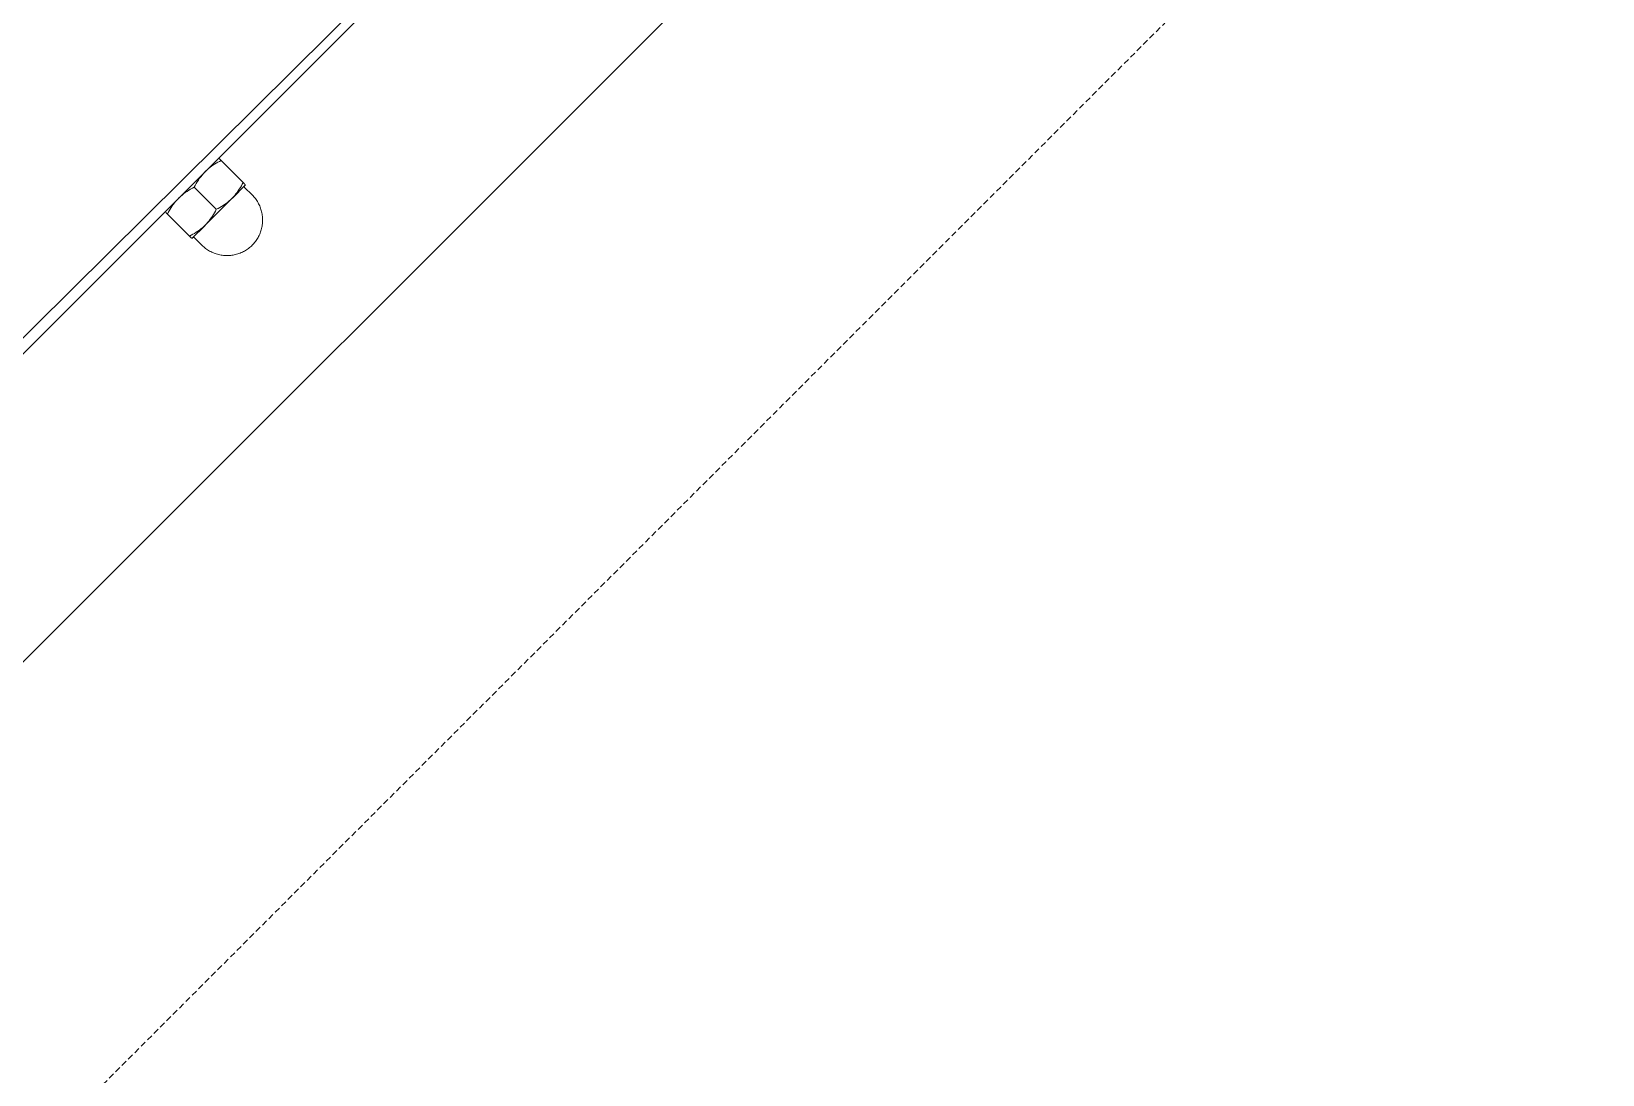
# Model space of a CAD drawing. Header units: millimetres. Extents: x -111 to 4919, y -143 to 3304.
# Drawn here: x 1885 to 2216.5, y 1308.2 to 1528.4 of the extents above; entities that cross this region are included whole.
import ezdxf

# ---------------------------------------------------------------- set-up
doc = ezdxf.new("R2010")
doc.units = ezdxf.units.MM
doc.linetypes.add('HIDDEN', pattern=[1.905, 1.27, -0.635])
doc.layers.add('ZANO_R', color=7, linetype='Continuous', lineweight=0)
doc.layers.add('ZANO_R_przerywana', color=7, linetype='HIDDEN', lineweight=0)

msp = doc.modelspace()

# ---------------------------------------------------------------- linework, layer by layer
at = {"layer": 'ZANO_R'}
for p, q in [((1760.87, 1342.49), (2075.07, 1653.96)), ((2070.87, 1648.06), (1766.82, 1344)), ((1799.34, 1311.47), (2103.4, 1615.53)), ((1921.29, 1498.45), (1921.59, 1498.77)), ((1921.75, 1498.94), (1922.04, 1499.21)), ((1922.04, 1499.21), (1922.34, 1499.47)), ((1922.34, 1499.47), (1922.65, 1499.72)), ((1922.65, 1499.72), (1922.97, 1499.96)), ((1922.97, 1499.96), (1923.29, 1500.19)), ((1923.29, 1500.19), (1923.62, 1500.41)), ((1923.62, 1500.41), (1923.96, 1500.62)), ((1923.96, 1500.62), (1924.3, 1500.82)), ((1924.3, 1500.82), (1924.65, 1501)), ((1924.51, 1501.68), (1924.5, 1501.69)), ((1924.51, 1501.67), (1924.51, 1501.68)), ((1924.53, 1501.66), (1924.52, 1501.67)), ((1924.6, 1501.59), (1924.58, 1501.61)), ((1924.6, 1501.59), (1924.61, 1501.58)), ((1924.64, 1501.55), (1924.61, 1501.58)), ((1924.67, 1501.52), (1924.64, 1501.55)), ((1924.64, 1501.55), (1924.64, 1501.55)), ((1924.65, 1501), (1925.01, 1501.18)), ((1924.67, 1501.52), (1924.67, 1501.51)), ((1924.7, 1501.49), (1924.67, 1501.51)), ((1924.7, 1501.49), (1924.71, 1501.48)), ((1924.73, 1501.45), (1924.71, 1501.48)), ((1924.73, 1501.45), (1924.95, 1501.24)), ((1925.01, 1501.18), (1924.95, 1501.24)), ((1925.01, 1501.18), (1929.65, 1496.53)), ((1918.57, 1495.12), (1918.95, 1495.33)), ((1918.95, 1495.33), (1919.35, 1495.52)), ((1919.35, 1495.52), (1919.55, 1495.92)), ((1924, 1490.88), (1919.35, 1495.52)), ((1919.55, 1495.92), (1919.76, 1496.3)), ((1919.76, 1496.3), (1919.98, 1496.68)), ((1919.98, 1496.68), (1920.22, 1497.05)), ((1920.22, 1497.05), (1920.47, 1497.42)), ((1920.47, 1497.42), (1920.73, 1497.77)), ((1920.73, 1497.77), (1921, 1498.12)), ((1921, 1498.12), (1921.29, 1498.45)), ((1930.16, 1496.03), (1927.38, 1493.25)), ((1929.07, 1495.46), (1928.85, 1495.11)), ((1929.28, 1495.81), (1929.07, 1495.46)), ((1929.47, 1496.17), (1929.28, 1495.81)), ((1929.65, 1496.53), (1929.47, 1496.17)), ((1929.65, 1496.53), (1929.72, 1496.47)), ((1929.76, 1496.43), (1929.72, 1496.47)), ((1929.76, 1496.43), (1929.79, 1496.4)), ((1929.81, 1496.37), (1929.79, 1496.4)), ((1929.81, 1496.37), (1929.86, 1496.33)), ((1929.86, 1496.33), (1929.89, 1496.3)), ((1929.86, 1496.33), (1929.86, 1496.33)), ((1929.9, 1496.28), (1929.89, 1496.3)), ((1929.9, 1496.28), (1929.92, 1496.26)), ((1929.91, 1495.73), (1929.92, 1495.74)), ((1929.91, 1495.72), (1929.91, 1495.73)), ((1929.91, 1495.73), (1929.91, 1495.73)), ((1929.91, 1495.71), (1929.91, 1495.72)), ((1929.91, 1495.7), (1929.91, 1495.71)), ((1929.91, 1495.69), (1929.91, 1495.7)), ((1929.91, 1495.68), (1929.91, 1495.69)), ((1929.91, 1495.67), (1929.91, 1495.68)), ((1929.91, 1495.68), (1929.91, 1495.68)), ((1929.91, 1495.66), (1929.91, 1495.67)), ((1929.91, 1495.65), (1929.91, 1495.66)), ((1929.91, 1495.64), (1929.91, 1495.65)), ((1929.91, 1495.63), (1929.91, 1495.64)), ((1929.91, 1495.62), (1929.91, 1495.63)), ((1929.92, 1495.61), (1929.91, 1495.62)), ((1929.91, 1495.62), (1929.91, 1495.62)), ((1929.95, 1496.24), (1929.92, 1496.26)), ((1929.92, 1495.77), (1929.93, 1495.78)), ((1929.92, 1495.76), (1929.92, 1495.77)), ((1929.92, 1495.75), (1929.92, 1495.76)), ((1929.92, 1495.74), (1929.92, 1495.75)), ((1929.92, 1495.6), (1929.92, 1495.61)), ((1929.92, 1495.59), (1929.92, 1495.6)), ((1929.92, 1495.58), (1929.92, 1495.59)), ((1929.93, 1495.58), (1929.92, 1495.58)), ((1929.93, 1495.78), (1929.94, 1495.79)), ((1929.93, 1495.78), (1929.93, 1495.78)), ((1929.93, 1495.57), (1929.93, 1495.58)), ((1929.94, 1495.56), (1929.93, 1495.57)), ((1929.94, 1495.8), (1929.94, 1495.81)), ((1929.94, 1495.81), (1929.95, 1495.81)), ((1929.94, 1495.79), (1929.94, 1495.8)), ((1929.94, 1495.55), (1929.94, 1495.56)), ((1929.95, 1495.54), (1929.94, 1495.55)), ((1929.94, 1495.55), (1929.94, 1495.55)), ((1929.95, 1496.24), (1929.96, 1496.23)), ((1929.95, 1495.82), (1929.96, 1495.83)), ((1929.95, 1495.81), (1929.95, 1495.82)), ((1929.95, 1495.53), (1929.95, 1495.54)), ((1929.96, 1495.52), (1929.95, 1495.53)), ((1929.98, 1496.2), (1929.96, 1496.23)), ((1929.96, 1495.83), (1929.97, 1495.84)), ((1929.96, 1495.83), (1929.96, 1495.83)), ((1929.97, 1495.51), (1929.96, 1495.52)), ((1929.96, 1495.52), (1929.96, 1495.52)), ((1929.98, 1495.5), (1929.97, 1495.51)), ((1929.97, 1495.51), (1929.97, 1495.51)), ((1929.98, 1496.2), (1929.99, 1496.2)), ((1931.57, 1493.91), (1929.98, 1495.5)), ((1930.02, 1496.17), (1929.99, 1496.2)), ((1930.02, 1496.17), (1930.02, 1496.16)), ((1930.05, 1496.14), (1930.02, 1496.16)), ((1930.05, 1496.14), (1930.06, 1496.13)), ((1930.08, 1496.11), (1930.06, 1496.13)), ((1930.1, 1496.08), (1930.09, 1496.1)), ((1930.12, 1496.07), (1930.12, 1496.07)), ((1930.14, 1496.05), (1930.13, 1496.05)), ((1930.15, 1496.04), (1930.14, 1496.04)), ((1930.16, 1496.03), (1930.15, 1496.04)), ((1914.92, 1491.91), (1915.16, 1492.22)), ((1915.16, 1492.22), (1915.41, 1492.53)), ((1915.41, 1492.53), (1915.67, 1492.83)), ((1915.67, 1492.83), (1915.94, 1493.12)), ((1916.1, 1493.28), (1916.42, 1493.58)), ((1916.42, 1493.58), (1916.76, 1493.87)), ((1916.76, 1493.87), (1917.1, 1494.14)), ((1917.1, 1494.14), (1917.46, 1494.41)), ((1917.46, 1494.41), (1917.82, 1494.66)), ((1917.82, 1494.66), (1918.19, 1494.89)), ((1918.19, 1494.89), (1918.57, 1495.12)), ((1927.26, 1493.13), (1921.74, 1487.61)), ((1926.09, 1492.14), (1925.76, 1491.9)), ((1926.41, 1492.39), (1926.09, 1492.14)), ((1926.73, 1492.65), (1926.41, 1492.39)), ((1927.03, 1492.92), (1926.73, 1492.65)), ((1927.33, 1493.2), (1927.03, 1492.92)), ((1927.61, 1493.5), (1927.33, 1493.2)), ((1927.88, 1493.8), (1927.61, 1493.5)), ((1928.14, 1494.12), (1927.88, 1493.8)), ((1928.39, 1494.44), (1928.14, 1494.12)), ((1928.63, 1494.77), (1928.39, 1494.44)), ((1928.85, 1495.11), (1928.63, 1494.77)), ((1931.57, 1493.91), (1931.75, 1493.72)), ((1931.75, 1493.72), (1931.92, 1493.53)), ((1931.92, 1493.53), (1932.09, 1493.34)), ((1932.09, 1493.34), (1932.24, 1493.14)), ((1932.24, 1493.14), (1932.4, 1492.93)), ((1932.4, 1492.93), (1932.54, 1492.72)), ((1932.54, 1492.72), (1932.68, 1492.5)), ((1932.68, 1492.5), (1932.81, 1492.28)), ((1932.81, 1492.28), (1932.93, 1492.06)), ((1932.93, 1492.06), (1933.04, 1491.83)), ((1913.19, 1490.37), (1913.19, 1490.37)), ((1913.2, 1490.36), (1913.2, 1490.36)), ((1913.21, 1490.35), (1913.21, 1490.35)), ((1913.32, 1490.24), (1913.36, 1490.2)), ((1913.32, 1490.24), (1913.32, 1490.24)), ((1913.32, 1490.24), (1913.32, 1490.24)), ((1913.36, 1490.2), (1913.4, 1490.16)), ((1913.36, 1490.2), (1913.36, 1490.2)), ((1913.4, 1490.16), (1913.44, 1490.12)), ((1913.4, 1490.16), (1913.4, 1490.16)), ((1913.44, 1490.12), (1913.69, 1489.87)), ((1913.69, 1489.87), (1913.87, 1490.22)), ((1913.69, 1489.87), (1918.34, 1485.22)), ((1913.87, 1490.22), (1914.06, 1490.57)), ((1914.06, 1490.57), (1914.26, 1490.92)), ((1914.26, 1490.92), (1914.47, 1491.25)), ((1914.47, 1491.25), (1914.69, 1491.58)), ((1914.69, 1491.58), (1914.92, 1491.91)), ((1922.73, 1488.79), (1922.48, 1488.46)), ((1922.97, 1489.12), (1922.73, 1488.79)), ((1923.2, 1489.45), (1922.97, 1489.12)), ((1923.41, 1489.8), (1923.2, 1489.45)), ((1923.62, 1490.15), (1923.41, 1489.8)), ((1923.81, 1490.51), (1923.62, 1490.15)), ((1924, 1490.88), (1923.81, 1490.51)), ((1924.36, 1491.06), (1924, 1490.88)), ((1924.72, 1491.25), (1924.36, 1491.06)), ((1925.07, 1491.46), (1924.72, 1491.25)), ((1925.42, 1491.68), (1925.07, 1491.46)), ((1925.76, 1491.9), (1925.42, 1491.68)), ((1933.04, 1491.83), (1933.15, 1491.59)), ((1933.15, 1491.59), (1933.25, 1491.36)), ((1933.25, 1491.36), (1933.34, 1491.12)), ((1933.34, 1491.12), (1933.42, 1490.87)), ((1933.42, 1490.87), (1933.49, 1490.63)), ((1933.49, 1490.63), (1933.55, 1490.38)), ((1933.55, 1490.38), (1933.61, 1490.13)), ((1933.61, 1490.13), (1933.66, 1489.88)), ((1933.66, 1489.88), (1933.7, 1489.63)), ((1933.7, 1489.63), (1933.73, 1489.37)), ((1933.73, 1489.37), (1933.75, 1489.12)), ((1933.75, 1489.12), (1933.76, 1488.86)), ((1933.76, 1488.86), (1933.77, 1488.6)), ((1918.7, 1485.4), (1918.34, 1485.22)), ((1919.06, 1485.6), (1918.7, 1485.4)), ((1921.62, 1487.49), (1918.84, 1484.72)), ((1919.42, 1485.8), (1919.06, 1485.6)), ((1919.76, 1486.02), (1919.42, 1485.8)), ((1920.1, 1486.25), (1919.76, 1486.02)), ((1920.43, 1486.49), (1920.1, 1486.25)), ((1920.75, 1486.73), (1920.43, 1486.49)), ((1921.07, 1486.99), (1920.75, 1486.73)), ((1921.37, 1487.26), (1921.07, 1486.99)), ((1921.67, 1487.54), (1921.37, 1487.26)), ((1921.95, 1487.84), (1921.67, 1487.54)), ((1922.22, 1488.15), (1921.95, 1487.84)), ((1922.48, 1488.46), (1922.22, 1488.15)), ((1933.04, 1485.38), (1932.93, 1485.15)), ((1933.15, 1485.62), (1933.04, 1485.38)), ((1933.25, 1485.85), (1933.15, 1485.62)), ((1933.34, 1486.09), (1933.25, 1485.85)), ((1933.42, 1486.34), (1933.34, 1486.09)), ((1933.49, 1486.58), (1933.42, 1486.34)), ((1933.55, 1486.83), (1933.49, 1486.58)), ((1933.61, 1487.08), (1933.55, 1486.83)), ((1933.66, 1487.33), (1933.61, 1487.08)), ((1933.7, 1487.58), (1933.66, 1487.33)), ((1933.73, 1487.84), (1933.7, 1487.58)), ((1933.75, 1488.09), (1933.73, 1487.84)), ((1933.76, 1488.35), (1933.75, 1488.09)), ((1933.77, 1488.6), (1933.76, 1488.35)), ((1918.34, 1485.22), (1918.55, 1485.01)), ((1918.55, 1485.01), (1918.71, 1484.85)), ((1918.71, 1484.85), (1918.74, 1484.82)), ((1918.74, 1484.82), (1918.74, 1484.82)), ((1918.8, 1484.75), (1918.82, 1484.74)), ((1918.82, 1484.73), (1918.83, 1484.72)), ((1918.84, 1484.72), (1918.84, 1484.72)), ((1919.03, 1484.9), (1919.04, 1484.91)), ((1919.04, 1484.91), (1919.05, 1484.92)), ((1919.05, 1484.92), (1919.06, 1484.93)), ((1919.05, 1484.92), (1919.05, 1484.92)), ((1919.06, 1484.93), (1919.07, 1484.93)), ((1919.07, 1484.93), (1919.08, 1484.93)), ((1919.08, 1484.93), (1919.08, 1484.94)), ((1919.08, 1484.94), (1919.09, 1484.94)), ((1919.09, 1484.94), (1919.1, 1484.95)), ((1919.1, 1484.95), (1919.11, 1484.95)), ((1919.11, 1484.95), (1919.12, 1484.95)), ((1919.12, 1484.95), (1919.13, 1484.96)), ((1919.12, 1484.95), (1919.12, 1484.95)), ((1919.13, 1484.96), (1919.14, 1484.96)), ((1919.14, 1484.96), (1919.15, 1484.96)), ((1919.15, 1484.96), (1919.16, 1484.96)), ((1919.16, 1484.96), (1919.17, 1484.96)), ((1919.17, 1484.96), (1919.18, 1484.96)), ((1919.18, 1484.96), (1919.18, 1484.97)), ((1919.18, 1484.97), (1919.19, 1484.97)), ((1919.19, 1484.97), (1919.2, 1484.97)), ((1919.2, 1484.97), (1919.21, 1484.97)), ((1919.21, 1484.97), (1919.22, 1484.96)), ((1919.22, 1484.96), (1919.23, 1484.96)), ((1919.23, 1484.96), (1919.24, 1484.96)), ((1919.24, 1484.96), (1919.24, 1484.96)), ((1919.24, 1484.96), (1919.25, 1484.96)), ((1919.25, 1484.96), (1919.26, 1484.96)), ((1919.26, 1484.96), (1919.27, 1484.95)), ((1919.27, 1484.95), (1919.28, 1484.95)), ((1919.28, 1484.95), (1919.29, 1484.95)), ((1919.29, 1484.95), (1919.29, 1484.95)), ((1919.29, 1484.95), (1919.3, 1484.94)), ((1919.3, 1484.94), (1919.31, 1484.94)), ((1919.31, 1484.94), (1919.32, 1484.93)), ((1919.32, 1484.93), (1919.33, 1484.93)), ((1919.33, 1484.93), (1919.33, 1484.93)), ((1919.33, 1484.93), (1919.34, 1484.92)), ((1919.34, 1484.92), (1919.35, 1484.92)), ((1919.35, 1484.92), (1919.35, 1484.91)), ((1919.35, 1484.91), (1919.36, 1484.9)), ((1919.36, 1484.9), (1919.37, 1484.9)), ((1919.37, 1484.9), (1919.37, 1484.89)), ((1919.37, 1484.89), (1920.96, 1483.3)), ((1921.15, 1483.12), (1920.96, 1483.3)), ((1921.34, 1482.95), (1921.15, 1483.12)), ((1921.53, 1482.79), (1921.34, 1482.95)), ((1921.74, 1482.63), (1921.53, 1482.79)), ((1921.94, 1482.48), (1921.74, 1482.63)), ((1922.15, 1482.33), (1921.94, 1482.48)), ((1922.37, 1482.2), (1922.15, 1482.33)), ((1922.59, 1482.07), (1922.37, 1482.2)), ((1922.82, 1481.95), (1922.59, 1482.07)), ((1929.94, 1482.07), (1929.72, 1481.95)), ((1930.16, 1482.2), (1929.94, 1482.07)), ((1930.38, 1482.33), (1930.16, 1482.2)), ((1930.59, 1482.48), (1930.38, 1482.33)), ((1930.8, 1482.63), (1930.59, 1482.48)), ((1931, 1482.79), (1930.8, 1482.63)), ((1931.2, 1482.95), (1931, 1482.79)), ((1931.39, 1483.12), (1931.2, 1482.95)), ((1931.57, 1483.3), (1931.39, 1483.12)), ((1931.75, 1483.49), (1931.57, 1483.3)), ((1931.92, 1483.68), (1931.75, 1483.49)), ((1932.09, 1483.87), (1931.92, 1483.68)), ((1932.24, 1484.07), (1932.09, 1483.87)), ((1932.4, 1484.28), (1932.24, 1484.07)), ((1932.54, 1484.49), (1932.4, 1484.28)), ((1932.68, 1484.71), (1932.54, 1484.49)), ((1932.81, 1484.93), (1932.68, 1484.71)), ((1932.93, 1485.15), (1932.81, 1484.93)), ((1923.05, 1481.83), (1922.82, 1481.95)), ((1923.28, 1481.73), (1923.05, 1481.83)), ((1923.52, 1481.63), (1923.28, 1481.73)), ((1923.76, 1481.54), (1923.52, 1481.63)), ((1924, 1481.46), (1923.76, 1481.54)), ((1924.24, 1481.38), (1924, 1481.46)), ((1924.49, 1481.32), (1924.24, 1481.38)), ((1924.74, 1481.26), (1924.49, 1481.32)), ((1924.99, 1481.21), (1924.74, 1481.26)), ((1925.25, 1481.17), (1924.99, 1481.21)), ((1925.5, 1481.14), (1925.25, 1481.17)), ((1925.76, 1481.12), (1925.5, 1481.14)), ((1926.01, 1481.11), (1925.76, 1481.12)), ((1926.27, 1481.1), (1926.01, 1481.11)), ((1926.52, 1481.11), (1926.27, 1481.1)), ((1926.78, 1481.12), (1926.52, 1481.11)), ((1927.04, 1481.14), (1926.78, 1481.12)), ((1927.29, 1481.17), (1927.04, 1481.14)), ((1927.54, 1481.21), (1927.29, 1481.17)), ((1927.79, 1481.26), (1927.54, 1481.21)), ((1928.04, 1481.32), (1927.79, 1481.26)), ((1928.29, 1481.38), (1928.04, 1481.32)), ((1928.54, 1481.46), (1928.29, 1481.38)), ((1928.78, 1481.54), (1928.54, 1481.46)), ((1929.02, 1481.63), (1928.78, 1481.54)), ((1929.26, 1481.73), (1929.02, 1481.63)), ((1929.49, 1481.83), (1929.26, 1481.73)), ((1929.72, 1481.95), (1929.49, 1481.83))]:
    msp.add_line(p, q, dxfattribs=at)
at = {"layer": 'ZANO_R_przerywana'}
msp.add_line((1792.27, 1198.34), (2216.54, 1622.6), dxfattribs=at)

doc.saveas('drawing.dxf')
